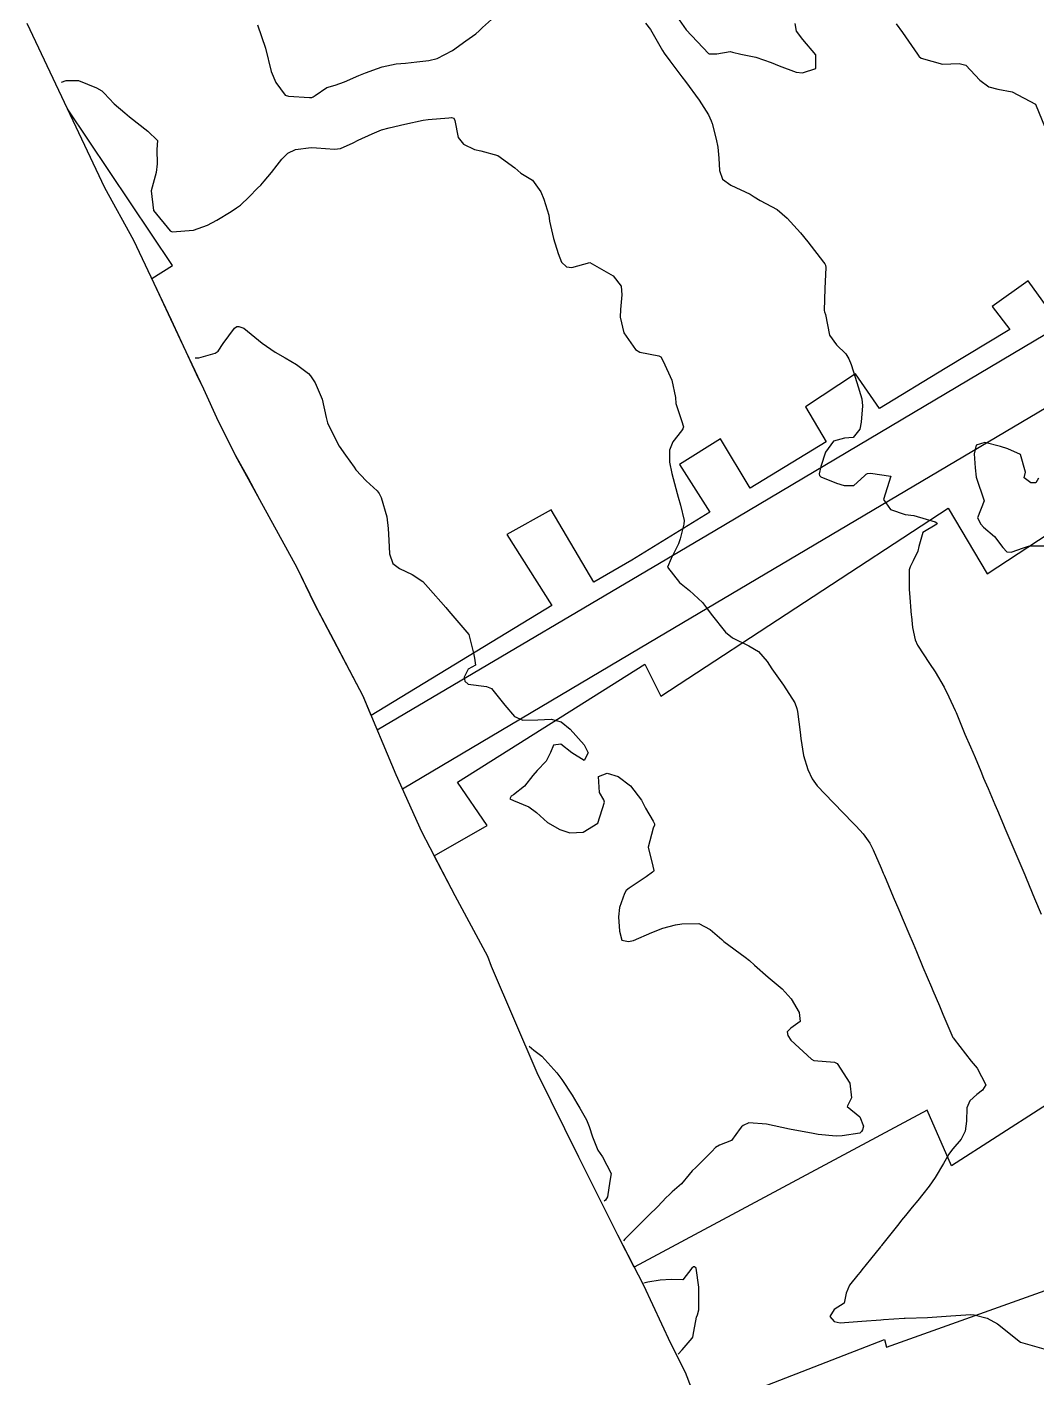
# Model space of a CAD drawing. Header units: metres. Extents: x 298520 to 308411, y 7433745 to 7450750.
# Drawn here: x 307334.4 to 307420.9, y 7434574.5 to 7434690.2 of the extents above; entities that cross this region are included whole.
import ezdxf

# ---------------------------------------------------------------- set-up
doc = ezdxf.new("R2010")
doc.units = ezdxf.units.M
doc.header["$LTSCALE"] = 10
for name, color, linetype in [('Area', 45, 'Continuous'), ('Curvas de Nivel 1m', 11, 'Continuous'), ('Curvas de Nivel 5m', 15, 'Continuous'), ('Edificações', 30, 'Continuous'), ('Vias Primárias', 230, 'Continuous')]:
    doc.layers.add(name, color=color, linetype=linetype)

msp = doc.modelspace()

# ---------------------------------------------------------------- linework, layer by layer
at = {"layer": 'Area'}
msp.add_polyline3d([(307391.34, 7434573.6, 721.76), (307390.83, 7434574.94, 721.79), (307389.57, 7434577.42, 721.81), (307387.26, 7434582.38, 721.88), (307385.04, 7434586.69, 727.5), (307381.7, 7434593.36, 727.27), (307378.13, 7434600.59, 721.81), (307374.21, 7434609.7, 729.28), (307373.91, 7434610.57, 729.15), (307371.11, 7434615.76, 728.73), (307368.24, 7434621.23, 723.73), (307366.06, 7434626.1, 720.39), (307363.22, 7434632.85, 721.31), (307359.06, 7434640.76, 726.5), (307357.56, 7434643.83, 727.24), (307354.36, 7434649.66, 726.27), (307353.38, 7434651.54, 726.79), (307352.71, 7434652.71, 727.12), (307352.16, 7434653.69, 727.34), (307350.83, 7434656.37, 726.79), (307349.57, 7434659.14, 723.66), (307349.12, 7434660.05, 722.87), (307346.8, 7434665.04, 719.66), (307343.58, 7434671.88, 722.73), (307341.1, 7434676.39, 725.02), (307334.42, 7434690.46, 718.39)], dxfattribs=at)
at = {"layer": 'Curvas de Nivel 1m', "flags": 128}
for points, elevation in [([(307389.48, 7434691.91), (307390.89, 7434689.9), (307392.8, 7434687.88), (307392.86, 7434687.85), (307393.51, 7434687.87), (307394.67, 7434688.05), (307394.87, 7434688), (307395.59, 7434687.84), (307396.86, 7434687.58), (307398.17, 7434687.12), (307398.85, 7434686.83), (307400.33, 7434686.3), (307400.85, 7434686.22), (307402.01, 7434686.61), (307401.99, 7434687.77), (307400.88, 7434689.09), (307400.34, 7434689.79), (307400.24, 7434690.44)], 717), ([(307354.18, 7434690.34), (307354.86, 7434688.33), (307355.33, 7434686.33), (307355.74, 7434685.41), (307356.53, 7434684.31), (307356.81, 7434684.22), (307358.63, 7434684.11), (307358.81, 7434684.13), (307358.93, 7434684.17), (307359.1, 7434684.28), (307360.12, 7434684.97), (307360.83, 7434685.18), (307361.63, 7434685.45), (307362.84, 7434686), (307363, 7434686.07), (307363.41, 7434686.22), (307364.45, 7434686.61), (307364.85, 7434686.73), (307366.06, 7434686.99), (307366.85, 7434687.07), (307367.83, 7434687.16), (307368.85, 7434687.28), (307369.55, 7434687.46), (307370.86, 7434688.14), (307372.03, 7434688.97), (307372.88, 7434689.58), (307373.17, 7434689.82), (307373.45, 7434690.1), (307374.21, 7434690.79)], 718), ([(307387.42, 7434690.47), (307387.85, 7434689.94), (307388.87, 7434688.15), (307389.02, 7434687.92), (307389.5, 7434687.27), (307390.52, 7434685.9), (307390.84, 7434685.48), (307392, 7434683.89), (307392.8, 7434682.62), (307393.04, 7434682.12), (307393.11, 7434681.88), (307393.47, 7434680.56), (307393.62, 7434679.87), (307393.69, 7434678.93), (307393.75, 7434677.86), (307394.01, 7434677.13), (307394.73, 7434676.62), (307396.37, 7434675.83), (307396.72, 7434675.62), (307397.24, 7434675.3), (307398.7, 7434674.53), (307399.54, 7434673.79), (307400.68, 7434672.53), (307401.32, 7434671.77), (307402.66, 7434670.02), (307402.77, 7434669.87), (307402.83, 7434669.76), (307402.85, 7434669.56), (307402.76, 7434667.76), (307402.73, 7434665.88), (307402.75, 7434665.76), (307402.82, 7434665.54), (307403.17, 7434663.75), (307403.77, 7434662.94), (307404.56, 7434662.16), (307404.84, 7434661.73), (307405.02, 7434661.25), (307405.51, 7434659.72), (307405.93, 7434658.3), (307405.99, 7434657.72), (307405.88, 7434656.32), (307405.78, 7434655.72), (307405.2, 7434655), (307404.47, 7434654.94), (307403.51, 7434654.7), (307402.82, 7434653.75), (307402.44, 7434652.52), (307402.3, 7434651.9), (307402.32, 7434651.76), (307402.43, 7434651.62), (307403.78, 7434651.09), (307404.42, 7434650.9), (307405.26, 7434650.89), (307406.18, 7434651.71), (307406.3, 7434651.85), (307406.44, 7434651.92), (307406.69, 7434651.96), (307408.43, 7434651.68), (307407.81, 7434649.69), (307408.4, 7434648.84), (307409.65, 7434648.41), (307410.39, 7434648.33), (307412.23, 7434647.79), (307412.38, 7434647.68), (307412.4, 7434647.64), (307412.38, 7434647.59), (307411.17, 7434646.86), (307410.82, 7434645.66), (307410.75, 7434645.26), (307410.34, 7434644.44), (307410.07, 7434643.93), (307410, 7434643.66), (307410.01, 7434641.97), (307410.03, 7434641.66), (307410.17, 7434639.78), (307410.19, 7434639.66), (307410.28, 7434638.72), (307410.5, 7434637.66), (307410.7, 7434637.21), (307411.73, 7434635.65), (307412.23, 7434634.92), (307412.99, 7434633.63), (307413.39, 7434632.8), (307413.94, 7434631.61), (307414.02, 7434631.44), (307414.19, 7434631.03), (307414.78, 7434629.6), (307415.25, 7434628.5), (307415.64, 7434627.59), (307416.13, 7434626.43), (307416.37, 7434625.84), (307416.48, 7434625.58), (307416.76, 7434624.93), (307417.34, 7434623.57), (307417.57, 7434623.05), (307418.08, 7434621.84), (307418.19, 7434621.56), (307418.29, 7434621.34), (307419.05, 7434619.55), (307419.81, 7434617.76), (307419.9, 7434617.54), (307420.02, 7434617.26), (307420.75, 7434615.53), (307421.32, 7434614.19)], 718), ([(307408.89, 7434690.42), (307409.42, 7434689.67), (307410.71, 7434687.82), (307410.82, 7434687.66), (307410.86, 7434687.62), (307411.03, 7434687.49), (307412.86, 7434686.96), (307414.27, 7434687.03), (307414.86, 7434686.88), (307416.06, 7434685.6), (307416.83, 7434685.02), (307417.59, 7434684.82), (307418.83, 7434684.6), (307420.81, 7434683.54), (307421.65, 7434681.53)], 717), ([(307337.38, 7434685.43), (307337.78, 7434685.58), (307338.83, 7434685.57), (307340.38, 7434684.95), (307340.82, 7434684.69), (307341.03, 7434684.5), (307341.89, 7434683.57), (307342.8, 7434682.8), (307343.2, 7434682.47), (307344.78, 7434681.22), (307345.6, 7434680.44), (307345.54, 7434679.67), (307345.56, 7434678.44), (307345.48, 7434677.7), (307345.13, 7434676.45), (307345.05, 7434676.11), (307345.27, 7434674.44), (307346.68, 7434672.71), (307346.87, 7434672.62), (307348.68, 7434672.75), (307349.88, 7434673.19), (307350.69, 7434673.62), (307351.9, 7434674.36), (307352.38, 7434674.67), (307352.7, 7434674.91), (307353.45, 7434675.6), (307354.18, 7434676.34), (307354.44, 7434676.62), (307354.73, 7434676.95), (307355.36, 7434677.7), (307355.84, 7434678.32), (307356.24, 7434678.83), (307356.76, 7434679.35), (307357.41, 7434679.65), (307358.77, 7434679.83), (307359.22, 7434679.82), (307360.76, 7434679.69), (307361.27, 7434679.75), (307362.37, 7434680.24), (307362.78, 7434680.45), (307363.99, 7434681.01), (307364.78, 7434681.34), (307365.46, 7434681.53), (307366.79, 7434681.82), (307368.35, 7434682.17), (307368.79, 7434682.24), (307370.57, 7434682.37), (307370.8, 7434682.39), (307371, 7434682.34), (307371.08, 7434682.14), (307371.35, 7434680.7), (307371.81, 7434680.12), (307372.77, 7434679.67), (307373.31, 7434679.56), (307374.76, 7434679.14), (307376.21, 7434678.08), (307376.74, 7434677.65), (307377.72, 7434677.05), (307378.45, 7434676.04), (307378.71, 7434675.41), (307379.12, 7434674.04), (307379.19, 7434673.53), (307379.52, 7434672.03), (307379.94, 7434670.75), (307380.22, 7434670.02), (307380.65, 7434669.61), (307381.1, 7434669.56), (307382.65, 7434670), (307384.64, 7434668.85), (307385.33, 7434667.96), (307385.37, 7434667.21), (307385.27, 7434665.96), (307385.25, 7434665.31), (307385.54, 7434663.96), (307386.56, 7434662.53), (307386.93, 7434662.32), (307388.55, 7434661.98), (307388.71, 7434661.92), (307388.92, 7434661.54), (307389.66, 7434659.91), (307389.98, 7434658.44), (307390.02, 7434657.9), (307390.49, 7434656.47), (307390.66, 7434655.9), (307390.62, 7434655.75), (307390.48, 7434655.57), (307389.75, 7434654.62), (307389.46, 7434653.91), (307389.47, 7434652.88), (307389.67, 7434651.91), (307390.12, 7434650.2), (307390.2, 7434649.9), (307390.4, 7434649.22), (307390.72, 7434647.9), (307390.7, 7434647.58), (307390.37, 7434646.33), (307390.25, 7434645.9), (307389.61, 7434644.64), (307389.29, 7434643.91), (307390.32, 7434642.57), (307391.17, 7434641.89), (307392.3, 7434640.87), (307392.73, 7434640.31), (307393.03, 7434639.87), (307394.27, 7434638.34), (307394.87, 7434637.84), (307396.26, 7434637.15), (307397.1, 7434636.67), (307397.84, 7434635.81), (307398.23, 7434635.18), (307399.22, 7434633.79), (307400.2, 7434632.29), (307400.38, 7434631.78), (307400.43, 7434631.54), (307400.66, 7434629.78), (307400.71, 7434629.23), (307400.94, 7434627.77), (307401.33, 7434626.57), (307401.69, 7434625.76), (307402.11, 7434625.18), (307403.49, 7434623.74), (307403.79, 7434623.43), (307404.09, 7434623.13), (307405.47, 7434621.72), (307406.07, 7434621.05), (307406.62, 7434620.26), (307406.91, 7434619.7), (307407.59, 7434618.13), (307407.78, 7434617.68), (307407.85, 7434617.51), (307408.02, 7434617.12), (307408.62, 7434615.67), (307409.1, 7434614.56), (307409.47, 7434613.66), (307409.96, 7434612.52), (307410.33, 7434611.66), (307410.62, 7434610.98), (307411.18, 7434609.65), (307411.91, 7434607.93), (307412.03, 7434607.64), (307412.59, 7434606.33), (307412.88, 7434605.63), (307413.64, 7434603.83), (307413.75, 7434603.61), (307413.79, 7434603.55), (307413.85, 7434603.48), (307415.32, 7434601.6), (307415.83, 7434600.98), (307416.58, 7434599.58), (307416.28, 7434599.11), (307415.8, 7434598.75), (307415.2, 7434598.19), (307414.94, 7434597.6), (307414.91, 7434596.46), (307414.81, 7434595.6), (307414.45, 7434594.91), (307413.74, 7434594.08), (307413.53, 7434593.82), (307413.39, 7434593.62), (307412.94, 7434592.83), (307412.23, 7434591.63), (307411.71, 7434590.89), (307411.16, 7434590.19), (307410.73, 7434589.65), (307410.26, 7434589.08), (307409.67, 7434588.37), (307409.35, 7434587.98), (307409.1, 7434587.67), (307407.64, 7434585.81), (307407.59, 7434585.75), (307407.55, 7434585.69), (307406.68, 7434584.65), (307405.93, 7434583.71), (307405.79, 7434583.53), (307405.61, 7434583.3), (307404.9, 7434582.42), (307404.61, 7434581.72), (307404.42, 7434580.88), (307403.58, 7434580.34), (307403.2, 7434579.74), (307403.57, 7434579.3), (307404.1, 7434579.19), (307405.57, 7434579.29), (307405.95, 7434579.32), (307407.57, 7434579.44), (307407.8, 7434579.46), (307409.57, 7434579.58), (307409.65, 7434579.58), (307411.57, 7434579.64), (307413.57, 7434579.78), (307415.27, 7434579.9), (307415.58, 7434579.88), (307416.67, 7434579.58), (307417.57, 7434579.1), (307419.54, 7434577.54), (307421.54, 7434576.97)], 719), ([(307421.07, 7434651.53), (307420.86, 7434651.11), (307420.43, 7434651.11), (307419.86, 7434651.55), (307419.97, 7434652.02), (307419.55, 7434653.55), (307418.46, 7434654.03), (307417.81, 7434654.23), (307416.47, 7434654.57), (307415.73, 7434654.34), (307415.56, 7434653.6), (307415.65, 7434652.39), (307415.74, 7434651.6), (307416.41, 7434649.59), (307415.86, 7434648.12), (307416.14, 7434647.59), (307416.38, 7434647.31), (307417.32, 7434646.52), (307418.02, 7434645.57), (307418.36, 7434645.21), (307418.73, 7434645.18), (307419.79, 7434645.55), (307420.21, 7434645.7), (307420.36, 7434645.72), (307422.15, 7434645.73)], 717), ([(307377.43, 7434602.87), (307377.84, 7434602.53), (307378.54, 7434602.03), (307379.82, 7434600.6), (307380.24, 7434600.02), (307381.13, 7434598.67), (307381.53, 7434598), (307381.78, 7434597.58), (307382.34, 7434596.56), (307382.59, 7434595.99), (307382.87, 7434595.1), (307383.33, 7434593.98), (307383.73, 7434593.4), (307384.47, 7434591.96), (307384.35, 7434591.32), (307384.14, 7434589.97), (307383.97, 7434589.68), (307383.87, 7434589.6)], 721), ([(307390.21, 7434576.51), (307390.54, 7434576.88), (307391.4, 7434577.88), (307391.45, 7434577.97), (307391.55, 7434578.44), (307391.79, 7434579.66), (307391.86, 7434579.88), (307391.99, 7434580.29), (307391.99, 7434581.87), (307391.97, 7434582.25), (307391.76, 7434583.88), (307391.61, 7434583.97), (307391.53, 7434583.97), (307391.38, 7434583.88), (307390.62, 7434582.87), (307389.6, 7434582.89), (307388.67, 7434582.84), (307387.6, 7434582.68), (307387.27, 7434582.58)], 719)]:
    msp.add_lwpolyline(points, dxfattribs=dict(at, elevation=elevation))
at = {"layer": 'Curvas de Nivel 5m', "elevation": 720, "flags": 128}
msp.add_lwpolyline([(307348.84, 7434661.81), (307349.13, 7434661.82), (307350.55, 7434662.23), (307350.81, 7434662.38), (307351.24, 7434663.05), (307352.19, 7434664.36), (307352.41, 7434664.51), (307352.58, 7434664.52), (307353.01, 7434664.35), (307354.56, 7434663.09), (307355.68, 7434662.32), (307356.55, 7434661.83), (307357.5, 7434661.25), (307358.53, 7434660.47), (307358.72, 7434660.28), (307359.11, 7434659.69), (307359.72, 7434658.27), (307360.06, 7434656.7), (307360.17, 7434656.26), (307360.47, 7434655.59), (307361.17, 7434654.25), (307361.7, 7434653.49), (307362.44, 7434652.45), (307362.6, 7434652.23), (307363.49, 7434651.29), (307364.42, 7434650.42), (307364.58, 7434650.21), (307364.75, 7434649.87), (307365.24, 7434648.2), (307365.37, 7434647.2), (307365.43, 7434646.2), (307365.49, 7434645.05), (307365.77, 7434644.2), (307366.33, 7434643.77), (307367.43, 7434643.28), (307368.32, 7434642.66), (307368.78, 7434642.16), (307370.3, 7434640.43), (307370.55, 7434640.14), (307372.26, 7434638.12), (307372.67, 7434636.54), (307372.77, 7434636.11), (307372.84, 7434635.51), (307372.23, 7434635.15), (307371.86, 7434634.48), (307371.93, 7434634.12), (307372.21, 7434633.87), (307373.8, 7434633.69), (307374.21, 7434633.51), (307375.37, 7434632.08), (307376.18, 7434631.11), (307376.91, 7434630.79), (307378.18, 7434630.82), (307379.33, 7434630.88), (307380.18, 7434630.65), (307380.95, 7434630.01), (307382.15, 7434628.69), (307382.49, 7434627.99), (307382.14, 7434627.33), (307381.09, 7434628.01), (307380.15, 7434628.73), (307379.54, 7434628.64), (307379.28, 7434628.03), (307378.89, 7434627.28), (307378.13, 7434626.48), (307377.76, 7434626.05), (307377.03, 7434625.14), (307376.1, 7434624.41), (307375.89, 7434624.28), (307375.8, 7434624.07), (307376.09, 7434623.92), (307377.42, 7434623.38), (307378.08, 7434622.88), (307379.02, 7434622.03), (307380.07, 7434621.42), (307380.92, 7434621.16), (307382.06, 7434621.2), (307383.32, 7434621.98), (307383.9, 7434623.78), (307383.84, 7434623.97), (307383.47, 7434624.61), (307383.38, 7434625.98), (307384.13, 7434626.26), (307385.07, 7434625.96), (307386.11, 7434625.16), (307387.08, 7434623.94), (307387.41, 7434623.25), (307388.08, 7434622.14), (307388.18, 7434621.92), (307388.18, 7434621.81), (307388.07, 7434621.55), (307387.65, 7434619.93), (307388.03, 7434618.28), (307388.13, 7434617.92), (307388.1, 7434617.84), (307388.02, 7434617.78), (307387.47, 7434617.38), (307386.01, 7434616.42), (307385.74, 7434616.22), (307385.61, 7434615.95), (307385.19, 7434614.75), (307385.09, 7434613.96), (307385.18, 7434612.73), (307385.38, 7434611.96), (307385.95, 7434611.84), (307386.38, 7434611.94), (307387.96, 7434612.62), (307388.89, 7434612.98), (307389.97, 7434613.27), (307390.51, 7434613.35), (307391.97, 7434613.37), (307392.96, 7434612.87), (307393.95, 7434612), (307394.12, 7434611.85), (307395.94, 7434610.49), (307396.33, 7434610.21), (307396.76, 7434609.82), (307397.92, 7434608.78), (307399.12, 7434607.79), (307399.89, 7434606.94), (307400.56, 7434605.77), (307400.66, 7434604.98), (307399.86, 7434604.42), (307399.55, 7434604.1), (307399.59, 7434603.78), (307399.85, 7434603.4), (307401.64, 7434601.76), (307401.83, 7434601.66), (307403.6, 7434601.51), (307403.83, 7434601.39), (307404.91, 7434599.72), (307405.05, 7434598.46), (307404.69, 7434597.72), (307405.77, 7434596.83), (307406.1, 7434596.04), (307406, 7434595.71), (307405.91, 7434595.56), (307405.76, 7434595.44), (307404.27, 7434595.21), (307403.75, 7434595.18), (307402.19, 7434595.32), (307401.76, 7434595.39), (307399.76, 7434595.78), (307397.77, 7434596.2), (307396.25, 7434596.3), (307395.77, 7434596.09), (307395.62, 7434595.98), (307395.52, 7434595.83), (307394.79, 7434594.8), (307393.74, 7434594.39), (307393.4, 7434594.19), (307393.08, 7434593.86), (307391.72, 7434592.49), (307391.41, 7434592.19), (307391.15, 7434591.89), (307390.5, 7434591.1), (307389.7, 7434590.4), (307389.43, 7434590.16), (307389.19, 7434589.91), (307388.46, 7434589.14), (307387.67, 7434588.39), (307387.43, 7434588.16), (307387.2, 7434587.93), (307385.65, 7434586.35), (307385.51, 7434586.22)], dxfattribs=at)
at = {"layer": 'Edificações'}
for points in [[(307421.81, 7434666.15), (307420.18, 7434668.41), (307417.11, 7434666.21), (307418.63, 7434664.25), (307413.09, 7434660.9), (307407.47, 7434657.48), (307405.39, 7434660.46), (307401.12, 7434657.64), (307402.88, 7434654.62), (307396.39, 7434650.67), (307393.83, 7434654.9), (307390.31, 7434652.68), (307392.93, 7434648.62), (307386.24, 7434644.5), (307382.97, 7434642.61), (307379.33, 7434648.8), (307375.54, 7434646.69), (307379.39, 7434640.61), (307363.92, 7434631.19), (307363.22, 7434632.85), (307362.05, 7434635.08), (307360.7, 7434637.64), (307359.23, 7434640.43), (307357.56, 7434643.83), (307354.36, 7434649.66), (307352.46, 7434653.15), (307350.83, 7434656.37), (307349.57, 7434659.14), (307347.58, 7434663.37), (307345.11, 7434668.62), (307346.88, 7434669.73), (307337.9, 7434683.14), (307334.42, 7434690.46)], [(307433.19, 7434605.18), (307413.62, 7434592.63), (307411.54, 7434597.4), (307386.44, 7434583.96), (307385.04, 7434586.69), (307381.7, 7434593.36), (307378.13, 7434600.59), (307374.21, 7434609.7), (307373.91, 7434610.57), (307371.11, 7434615.76), (307369.31, 7434619.18), (307373.84, 7434621.77), (307371.3, 7434625.48), (307387.34, 7434635.59), (307388.71, 7434632.86), (307413.35, 7434648.95), (307416.67, 7434643.33), (307453.61, 7434667.53)], [(307427, 7434568.27), (307398.75, 7434558.89), (307396.29, 7434564.19), (307393.86, 7434569.06), (307392.37, 7434571.73), (307407.89, 7434577.75), (307408.07, 7434577.1), (307423.64, 7434582.68)]]:
    msp.add_lwpolyline(points, dxfattribs=at)
at = {"layer": 'Vias Primárias', "elevation": 720.92}
msp.add_lwpolyline([(307364.43, 7434629.97), (307393.36, 7434647.05), (307438.63, 7434673.93), (307455.2, 7434684.54), (307458.66, 7434679.53), (307431.66, 7434663.43), (307387.72, 7434637.42), (307366.6, 7434624.89)], dxfattribs=at)

doc.saveas('drawing.dxf')
